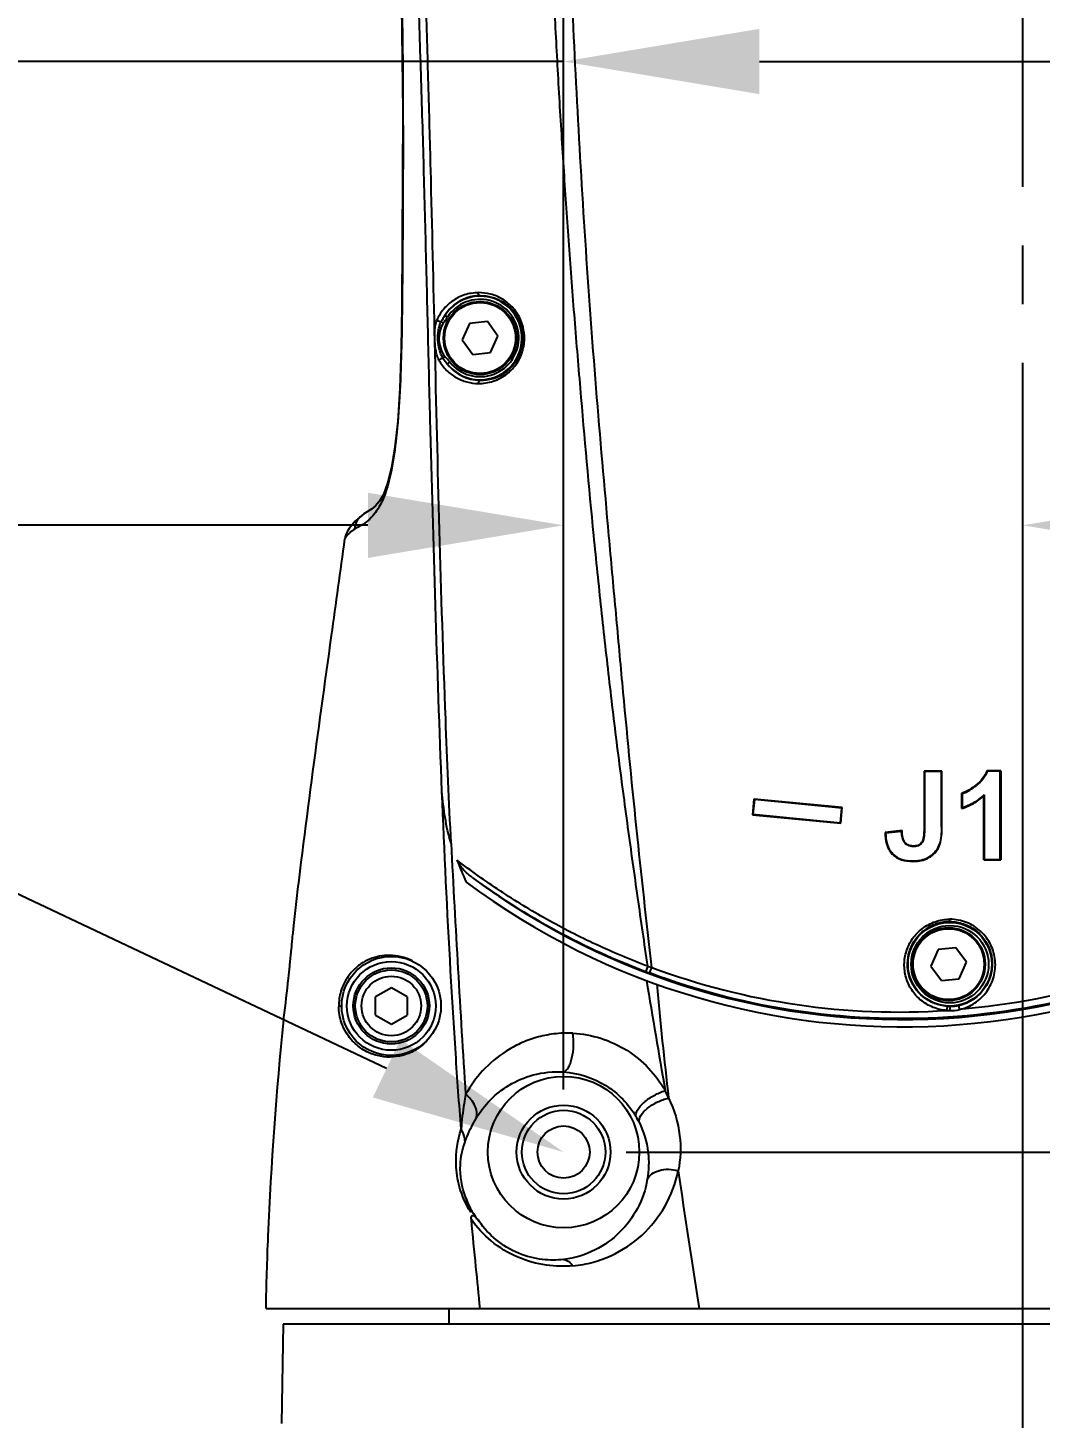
# Model space of a CAD drawing. Header units: millimetres. Extents: x 5828 to 6704, y 123 to 421.
# Drawn here: x 6422.23 to 6428.69, y 241.39 to 250.27 of the extents above; entities that cross this region are included whole.
import ezdxf
from ezdxf import colors
from ezdxf.entities.mleader import LeaderData, LeaderLine
from ezdxf.math import Vec2, Vec3

# ---------------------------------------------------------------- set-up
doc = ezdxf.new("R2010")
doc.units = ezdxf.units.MM
doc.linetypes.add('CENTER', pattern=[0.6, 0.375, -0.075, 0.075, -0.075])
for name, color, linetype in [('中心线', 7, 'Continuous'), ('外形图', 7, 'Continuous'), ('多重引线', 7, 'Continuous'), ('尺寸标注', 7, 'Continuous')]:
    doc.layers.add(name, color=color, linetype=linetype)
doc.styles.add('微软雅黑', font='msyh.ttc', dxfattribs={"height": 1.5})
doc.dimstyles.new('尺寸标注_1_15比例', dxfattribs={"dimtxt": 1.5, "dimasz": 1.25, "dimexe": 0.5, "dimexo": 0.4, "dimgap": 0.5, "dimtad": 1, "dimdec": 1, "dimlfac": 15, "dimdsep": 46, "dimtxsty": '微软雅黑', "dimcen": 0.09, "dimadec": 0, "dimazin": 0, "dimtp": 0.01, "dimtm": 0.01, "dimtfac": 1, "dimtdec": 1, "dimtofl": 0, "dimtmove": 0, "dimatfit": 3, "dimfxl": 1, "dimtolj": 1, "dimarcsym": 0})

# ---------------------------------------------------------------- blocks, each defined once
blk = doc.blocks.new('*D938')
at = {"layer": 'Defpoints', "color": 0}
for p in [(6417.9215, 275.264), (6453.2314, 275.264), (6436.9138, 230.424)]:
    blk.add_point(p, dxfattribs=at)
at = {"layer": '尺寸标注', "color": 0, "lineweight": -2}
for p, q in [((6418.3215, 275.264), (6453.7314, 275.264)), ((6453.2314, 231.674), (6453.2314, 274.014)), ((6437.3138, 230.424), (6453.7314, 230.424))]:
    blk.add_line(p, q, dxfattribs=at)
at = {"layer": '尺寸标注', "color": 0}
for points in [[(6453.4398, 274.014), (6453.0231, 274.014), (6453.2314, 275.264)], [(6453.0231, 231.674), (6453.4398, 231.674), (6453.2314, 230.424)]]:
    blk.add_solid(points, dxfattribs=at)
at = {"layer": '尺寸标注', "color": 0, "insert": (6451.9563, 252.844), "char_height": 1.5, "attachment_point": 5, "rotation": 90, "style": '微软雅黑'}
blk.add_mtext('\\A1;672.6', dxfattribs=at)
blk = doc.blocks.new('*D939')
at = {"layer": 'Defpoints', "color": 0}
for p in [(6430.8471, 250.0568), (6425.6471, 243.0906), (6430.8471, 243.0906)]:
    blk.add_point(p, dxfattribs=at)
at = {"layer": '尺寸标注', "color": 0, "lineweight": -2}
for p, q in [((6425.6471, 243.4906), (6425.6471, 250.5568)), ((6430.8471, 243.4906), (6430.8471, 250.5568)), ((6425.6471, 250.0568), (6419.4885, 250.0568)), ((6426.8971, 250.0568), (6429.5971, 250.0568))]:
    blk.add_line(p, q, dxfattribs=at)
at = {"layer": '尺寸标注', "color": 0}
for points in [[(6426.8971, 250.2651), (6426.8971, 249.8485), (6425.6471, 250.0568)], [(6429.5971, 249.8485), (6429.5971, 250.2651), (6430.8471, 250.0568)]]:
    blk.add_solid(points, dxfattribs=at)
at = {"layer": '尺寸标注', "color": 0, "insert": (6421.0503, 251.3315), "char_height": 1.5, "attachment_point": 5, "style": '微软雅黑'}
blk.add_mtext('\\A1;78', dxfattribs=at)
blk = doc.blocks.new('*D940')
at = {"layer": 'Defpoints', "color": 0}
for p in [(6425.6471, 243.0906), (6422.7414, 230.424), (6442.7839, 230.424)]:
    blk.add_point(p, dxfattribs=at)
at = {"layer": '尺寸标注', "color": 0, "lineweight": -2}
for p, q in [((6426.0471, 243.0906), (6443.2839, 243.0906)), ((6442.7839, 241.8406), (6442.7839, 231.674)), ((6423.1414, 230.424), (6443.2839, 230.424))]:
    blk.add_line(p, q, dxfattribs=at)
at = {"layer": '尺寸标注', "color": 0}
for points in [[(6442.9923, 241.8406), (6442.5756, 241.8406), (6442.7839, 243.0906)], [(6442.5756, 231.674), (6442.9923, 231.674), (6442.7839, 230.424)]]:
    blk.add_solid(points, dxfattribs=at)
at = {"layer": '尺寸标注', "color": 0, "insert": (6441.5049, 237.3021), "char_height": 1.5, "attachment_point": 5, "rotation": 90, "style": '微软雅黑'}
blk.add_mtext('\\A1;190', dxfattribs=at)
blk = doc.blocks.new('*D941')
at = {"layer": 'Defpoints', "color": 0}
for p in [(6428.5804, 247.0942), (6425.6471, 243.0906), (6428.5804, 228.2569)]:
    blk.add_point(p, dxfattribs=at)
at = {"layer": '尺寸标注', "color": 0, "lineweight": -2}
for p, q in [((6425.6471, 243.4906), (6425.6471, 247.5942)), ((6428.5804, 228.6569), (6428.5804, 247.5942)), ((6424.3971, 247.0942), (6419.3359, 247.0942)), ((6429.8304, 247.0942), (6431.0804, 247.0942))]:
    blk.add_line(p, q, dxfattribs=at)
at = {"layer": '尺寸标注', "color": 0}
for points in [[(6424.3971, 246.8858), (6424.3971, 247.3025), (6425.6471, 247.0942)], [(6429.8304, 247.3025), (6429.8304, 246.8858), (6428.5804, 247.0942)]]:
    blk.add_solid(points, dxfattribs=at)
at = {"layer": '尺寸标注', "color": 0, "insert": (6420.9718, 248.3442), "char_height": 1.5, "attachment_point": 5, "style": '微软雅黑'}
blk.add_mtext('\\A1;44', dxfattribs=at)
blk = doc.blocks.new('*D943')
at = {"layer": 'Defpoints', "color": 0}
for p in [(6404.1138, 269.6573), (6428.5804, 228.2569), (6404.1138, 225.7509)]:
    blk.add_point(p, dxfattribs=at)
at = {"layer": '尺寸标注', "color": 0, "lineweight": -2}
for p, q in [((6404.1138, 269.2573), (6404.1138, 225.2509)), ((6428.5804, 227.8569), (6428.5804, 225.2509)), ((6427.3304, 225.7509), (6405.3638, 225.7509))]:
    blk.add_line(p, q, dxfattribs=at)
at = {"layer": '尺寸标注', "color": 0}
for points in [[(6405.3638, 225.9592), (6405.3638, 225.5425), (6404.1138, 225.7509)], [(6427.3304, 225.5425), (6427.3304, 225.9592), (6428.5804, 225.7509)]]:
    blk.add_solid(points, dxfattribs=at)
at = {"layer": '尺寸标注', "color": 0, "insert": (6416.3471, 227.0261), "char_height": 1.5, "attachment_point": 5, "style": '微软雅黑'}
blk.add_mtext('\\A1;367', dxfattribs=at)

msp = doc.modelspace()

# ---------------------------------------------------------------- linework, layer by layer
at = {"layer": '中心线', "linetype": 'CENTER', "ltscale": 5}
msp.add_line((6428.5804, 228.2569), (6428.5804, 276.8996), dxfattribs=at)
at = {"layer": '外形图'}
for p, q in [((6424.6151, 248.4921), (6424.6159, 248.4921)), ((6424.9056, 248.4236), (6424.8887, 248.4344)), ((6424.879, 248.3855), (6424.8652, 248.3958)), ((6425.0464, 248.3834), (6424.9997, 248.2787)), ((6425.1604, 248.3954), (6425.0464, 248.3834)), ((6425.2278, 248.3026), (6425.1604, 248.3954)), ((6424.9997, 248.2787), (6425.0671, 248.1859)), ((6425.1812, 248.1979), (6425.2278, 248.3026)), ((6424.8896, 248.1728), (6424.8769, 248.1612)), ((6425.0671, 248.1859), (6425.1812, 248.1979)), ((6424.92, 248.1375), (6424.9043, 248.1251)), ((6424.3709, 247.1668), (6424.3154, 247.1212)), ((6424.3704, 247.1665), (6424.3709, 247.1668)), ((6424.2672, 247.0566), (6424.2668, 247.0559)), ((6427.9519, 245.521), (6427.949, 245.524)), ((6427.9519, 245.521), (6427.9519, 245.1579)), ((6428.0601, 245.521), (6427.9519, 245.521)), ((6428.0601, 245.521), (6428.063, 245.524)), ((6428.0601, 245.1652), (6428.0601, 245.521)), ((6428.063, 245.1653), (6428.063, 245.524)), ((6428.3527, 245.5233), (6428.3506, 245.5263)), ((6428.4358, 245.5233), (6428.3527, 245.5233)), ((6428.4358, 245.5233), (6428.4387, 245.5263)), ((6428.4358, 244.9602), (6428.4358, 245.5233)), ((6428.4358, 245.3294), (6428.4358, 245.5233)), ((6428.284, 245.4331), (6428.2822, 245.4355)), ((6426.8629, 245.345), (6426.8533, 245.2454)), ((6426.8655, 245.3417), (6426.8565, 245.248)), ((6426.8655, 245.3417), (6426.8629, 245.345)), ((6427.4269, 245.2906), (6426.8629, 245.3449)), ((6427.4237, 245.2879), (6426.8655, 245.3417)), ((6428.1898, 245.2843), (6428.1898, 245.3829)), ((6428.1927, 245.3807), (6428.1928, 245.2884)), ((6428.3301, 244.9573), (6428.3301, 245.3667)), ((6428.3331, 245.3735), (6428.3331, 244.9602)), ((6426.8565, 245.248), (6426.8533, 245.2454)), ((6426.8533, 245.2454), (6427.4173, 245.1911)), ((6426.8565, 245.248), (6427.4146, 245.1943)), ((6427.4146, 245.1943), (6427.4237, 245.2879)), ((6427.4173, 245.1911), (6427.4269, 245.2906)), ((6427.4237, 245.2879), (6427.4269, 245.2906)), ((6428.1928, 245.2884), (6428.1898, 245.2843)), ((6427.4146, 245.1943), (6427.4173, 245.1911)), ((6427.8083, 245.1448), (6427.7004, 245.1324)), ((6427.7034, 245.1297), (6427.8054, 245.1414)), ((6427.9519, 245.1579), (6427.949, 245.1579)), ((6428.4358, 244.9602), (6428.4358, 245.1419)), ((6427.8198, 245.0742), (6427.8223, 245.0758)), ((6427.879, 245.0424), (6427.879, 245.0454)), ((6427.9886, 244.9799), (6427.9903, 244.9775)), ((6428.3331, 244.9602), (6428.3301, 244.9573)), ((6428.3331, 244.9602), (6428.4358, 244.9602)), ((6428.4358, 244.9602), (6428.4387, 244.9573)), ((6427.8752, 244.9506), (6427.8752, 244.9476)), ((6423.9192, 244.4909), (6423.9235, 244.5373)), ((6423.9192, 244.4909), (6423.9235, 244.5373)), ((6423.9138, 244.4344), (6423.9141, 244.4376)), ((6423.9141, 244.4376), (6423.9143, 244.4396)), ((6423.9073, 244.3677), (6423.9077, 244.3715)), ((6428.0386, 244.3836), (6427.992, 244.2789)), ((6428.1526, 244.3956), (6428.0386, 244.3836)), ((6428.22, 244.3029), (6428.1526, 244.3956)), ((6423.8984, 244.2791), (6423.8991, 244.2861)), ((6427.992, 244.2789), (6428.0594, 244.1861)), ((6428.1734, 244.1981), (6428.22, 244.3029)), ((6428.0594, 244.1861), (6428.1734, 244.1981)), ((6424.5471, 244.1406), (6424.4461, 244.0823)), ((6424.4461, 243.9656), (6424.4461, 244.0823)), ((6424.6481, 244.0823), (6424.5471, 244.1406)), ((6424.6481, 244.0823), (6424.6481, 243.9656)), ((6423.8596, 243.9373), (6423.8612, 243.9497)), ((6423.8596, 243.9373), (6423.8612, 243.9497)), ((6424.4461, 243.9656), (6424.5471, 243.9073)), ((6424.5471, 243.9073), (6424.6481, 243.9656)), ((6425.0537, 242.706), (6425.0514, 242.7317)), ((6423.7472, 242.0906), (6433.412, 242.0906)), ((6424.9138, 242.0906), (6424.9138, 241.9906)), ((6423.8565, 241.9906), (6423.8454, 241.3573)), ((6433.3025, 241.9906), (6423.8565, 241.9906))]:
    msp.add_line(p, q, dxfattribs=at)
for points in [[(6424.567, 251.9374), (6424.6051, 250.9129), (6424.621, 249.7405), (6424.6151, 248.4921)], [(6424.6151, 248.4921), (6424.6105, 248.2263), (6424.6014, 247.9706), (6424.5876, 247.7592), (6424.5698, 247.5947), (6424.5483, 247.4638), (6424.5234, 247.3635), (6424.4962, 247.2918), (6424.4708, 247.2476), (6424.4467, 247.2189), (6424.4194, 247.1971), (6424.3705, 247.1666)], [(6424.3154, 247.1212), (6424.2773, 247.0729), (6424.2672, 247.0566)]]:
    msp.add_lwpolyline(points, dxfattribs=at)
for centre, radius in [((6425.1138, 248.2906), 0.2333), ((6425.1138, 248.2906), 0.2267), ((6428.1138, 244.2906), 0.267), ((6428.1138, 244.2906), 0.247), ((6428.106, 244.2909), 0.2333), ((6428.106, 244.2909), 0.2267), ((6424.5471, 244.024), 0.3167), ((6424.5471, 244.024), 0.2833), ((6424.5471, 244.024), 0.2433), ((6424.5471, 244.024), 0.23), ((6424.5471, 244.024), 0.19), ((6425.6471, 243.0906), 0.4836), ((6425.6471, 243.0906), 0.3), ((6425.6471, 243.0906), 0.2667), ((6425.6471, 243.0906), 0.1667)]:
    msp.add_circle(centre, radius, dxfattribs=at)
for centre, radius, start, end in [((6425.1138, 248.2906), 0.267, 218.31346, 147.43233), ((6425.1178, 248.2911), 0.2702, 126.76923, 147.96756), ((6425.1138, 248.2906), 0.247, 218.31328, 147.43184), ((6425.1174, 248.2915), 0.2696, 90.77512, 126.75913), ((6425.1174, 248.2901), 0.2696, 217.74816, 269.22337), ((6425.1174, 248.2902), 0.2696, 269.21949, 304.90412), ((6425.1174, 248.2904), 0.2698, 304.8983, 307.07395), ((6424.444, 247.0547), 0.1338, 123.36203, 173.80799), ((6424.219, 247.3348), 0.2763, 311.56811, 313.46533), ((6424.3824, 246.989), 0.1336, 147.25327, 149.61569), ((6424.3845, 246.9394), 0.1491, 129.75456, 135.54353), ((6428.6021, 245.9425), 0.6951, 233.61771, 233.91904), ((6427.5897, 245.6906), 0.8082, 336.36817, 336.89504), ((6427.8138, 248.5573), 4.6667, 233.29846, 313.11276), ((6427.8138, 248.5573), 4.62, 233.47312, 312.98669), ((6428.6587, 244.4226), 1.1157, 139.66147, 139.88756), ((6536.5797, 250.7129), 111.7939, 182.896909, 183.720695), ((6427.3083, 245.8433), 2.5041, 200.74963, 204.22724), ((6427.8415, 248.6444), 4.7066, 233.83261, 249.28032), ((6428.1132, 244.2931), 0.2693, 125.38687, 128.55777), ((6428.1139, 244.2921), 0.2705, 90.01809, 125.37526), ((6400.2999, 246.7007), 23.7224, 354.36538, 354.51793), ((6398.3891, 246.8845), 25.6421, 354.52854, 354.64382), ((6402.6992, 246.4629), 21.3114, 354.13751, 354.35811), ((6405.0691, 246.2189), 18.9289, 353.87692, 354.11805), ((6428.7098, 250.9475), 7.1679, 249.30179, 249.47731), ((6426.8933, 246.762), 2.5841, 254.07735, 254.69001), ((6427.7907, 248.5156), 4.5303, 249.59205, 273.84459), ((6410.0189, 245.6748), 13.9493, 352.89606, 353.93023), ((6485.1268, 253.8083), 59.73, 189.269371, 189.954391), ((6458.089, 247.1112), 31.9833, 185.28835, 186.5983), ((6428.1137, 244.2931), 0.2713, 282.18355, 304.67287), ((6424.5458, 244.0249), 0.3347, 180.30198, 180.60559), ((6428.1194, 244.2057), 0.2117, 263.22547, 268.29605), ((6428.1139, 244.2923), 0.2704, 266.29507, 269.9638), ((6428.1139, 244.2932), 0.2713, 269.97815, 282.13111), ((6425.5541, 243.1132), 0.8289, 22.91936, 26.50322), ((6425.6001, 243.0181), 0.5907, 26.45779, 30.47161), ((6508.8071, 255.1293), 83.3201, 188.391095, 189.003156), ((6425.6075, 243.0016), 0.6182, 199.17768, 205.89029), ((6425.5552, 243.0125), 0.5769, 209.13313, 219.33395)]:
    msp.add_arc(centre, radius, start, end, dxfattribs=at)
for points, knots in [([(6424.8705, 245.3943), (6424.8553, 245.7898), (6424.8273, 246.583), (6424.8001, 247.5753), (6424.7804, 248.3709), (6424.7657, 248.9679), (6424.7498, 249.5649), (6424.7312, 250.1619), (6424.7145, 250.6593), (6424.7009, 251.0572), (6424.6892, 251.3556), (6424.6745, 251.6539), (6424.6566, 251.952), (6424.6438, 252.2505), (6424.6438, 252.5494), (6424.662, 252.848), (6424.7169, 253.243), (6424.8485, 253.7254), (6425.0875, 254.2752), (6425.4084, 254.7818), (6425.8017, 255.2343), (6426.2591, 255.622), (6426.7698, 255.9362), (6427.3221, 256.1695), (6427.9035, 256.3163), (6428.5004, 256.3735), (6429.099, 256.3398), (6429.6858, 256.2162), (6430.2472, 256.0055), (6430.7703, 255.7125), (6431.2431, 255.3437), (6431.7909, 254.7635), (6432.3004, 253.8923), (6432.4801, 253.1043), (6432.5091, 252.7083)], [0, 0, 0, 0, 0.062176, 0.124663, 0.155927, 0.187195, 0.218465, 0.249735, 0.281007, 0.296643, 0.312279, 0.327914, 0.343549, 0.359185, 0.374837, 0.390489, 0.406129, 0.437414, 0.46869, 0.499963, 0.531236, 0.56251, 0.593786, 0.625061, 0.656336, 0.687611, 0.718886, 0.750161, 0.781436, 0.812711, 0.843986, 0.875261, 0.93763, 1, 1, 1, 1]), ([(6424.8253, 248.2687), (6424.8165, 248.6343), (6424.8041, 249.1827), (6424.7845, 249.9139), (6424.7677, 250.4623), (6424.75, 251.0106), (6424.7318, 251.4674), (6424.7155, 251.8329), (6424.6979, 252.198), (6424.6908, 252.4728), (6424.7003, 252.6554)], [0, 0, 0, 0, 0.249979, 0.374982, 0.499988, 0.624996, 0.750006, 0.812511, 0.875013, 1, 1, 1, 1]), ([(6426.1844, 244.2771), (6426.1631, 244.4232), (6426.1207, 244.7194), (6426.0574, 245.1686), (6425.9964, 245.6266), (6425.9402, 246.0907), (6425.8885, 246.5585), (6425.8228, 247.185), (6425.7678, 247.8131), (6425.715, 248.4415), (6425.6796, 248.9131), (6425.6477, 249.385), (6425.6183, 249.8571), (6425.5925, 250.3293), (6425.5715, 250.8018), (6425.5529, 251.2744), (6425.5426, 251.5896), (6425.5387, 251.7472)], [0, 0, 0, 0, 0.059026, 0.119661, 0.18139, 0.243797, 0.306595, 0.369584, 0.495666, 0.558707, 0.621748, 0.68479, 0.747833, 0.810874, 0.873915, 0.936958, 1, 1, 1, 1]), ([(6426.211, 244.2696), (6426.1766, 244.5665), (6426.11, 245.1719), (6426.0362, 245.9346), (6425.9797, 246.5569), (6425.9224, 247.1844), (6425.8532, 247.9699), (6425.784, 248.9138), (6425.7108, 250.1735), (6425.6724, 251.1192), (6425.6564, 251.7499)], [0, 0, 0, 0, 0.119478, 0.24354, 0.306345, 0.369346, 0.495492, 0.621615, 0.747747, 1, 1, 1, 1]), ([(6424.6055, 250.9035), (6424.6105, 250.7026), (6424.6203, 250.2003), (6424.6232, 249.3964), (6424.619, 248.7935), (6424.6159, 248.4921)], [0, 0, 0, 0, 0.250002, 0.625001, 1, 1, 1, 1]), ([(6424.9341, 248.5247), (6424.9139, 248.5101), (6424.8756, 248.4747), (6424.8489, 248.4297), (6424.8381, 248.4054)], [0, 0, 0, 0, 0.484121, 1, 1, 1, 1]), ([(6425.1021, 248.5805), (6425.0724, 248.5789), (6425.0123, 248.571), (6424.9584, 248.5423), (6424.9341, 248.5247)], [0, 0, 0, 0, 0.4982, 1, 1, 1, 1]), ([(6425.1138, 248.5611), (6425.1122, 248.5611), (6425.1044, 248.5644), (6425.1023, 248.5741), (6425.1021, 248.5805)], [0, 0, 0, 0, 0.192914, 1, 1, 1, 1]), ([(6425.2879, 248.0639), (6425.3109, 248.0823), (6425.353, 248.1273), (6425.3922, 248.213), (6425.4021, 248.3094), (6425.38, 248.4037), (6425.3298, 248.4832), (6425.2613, 248.5404), (6425.1835, 248.5748), (6425.1287, 248.5797), (6425.1021, 248.5805)], [0, 0, 0, 0, 0.123149, 0.252959, 0.386969, 0.520913, 0.650232, 0.772852, 0.888802, 1, 1, 1, 1]), ([(6425.1138, 248.5611), (6425.1385, 248.5614), (6425.1894, 248.5551), (6425.2621, 248.5238), (6425.3262, 248.4693), (6425.3725, 248.3935), (6425.3923, 248.3038), (6425.3811, 248.2128), (6425.3422, 248.1331), (6425.302, 248.0917), (6425.28, 248.0751)], [0, 0, 0, 0, 0.109707, 0.224817, 0.347309, 0.477502, 0.612769, 0.747839, 0.877682, 1, 1, 1, 1]), ([(6424.6159, 248.4921), (6424.6149, 248.395), (6424.6118, 248.2028), (6424.6018, 247.9231), (6424.5831, 247.6708), (6424.5549, 247.4668), (6424.5195, 247.3215), (6424.4754, 247.2148), (6424.4354, 247.1592), (6424.4091, 247.1343)], [0, 0, 0, 0, 0.208688, 0.413406, 0.601578, 0.752458, 0.855767, 0.922012, 1, 1, 1, 1]), ([(6424.8253, 248.2687), (6424.8236, 248.2919), (6424.8231, 248.327), (6424.8281, 248.3728), (6424.8334, 248.3952), (6424.8381, 248.4054)], [0, 0, 0, 0, 0.506023, 0.756597, 1, 1, 1, 1]), ([(6424.8381, 248.4054), (6424.8422, 248.4022), (6424.8509, 248.3979), (6424.8607, 248.3953), (6424.8652, 248.3958)], [0, 0, 0, 0, 0.532733, 1, 1, 1, 1]), ([(6424.8769, 248.1612), (6424.8712, 248.1694), (6424.8624, 248.1879), (6424.8501, 248.2265), (6424.8431, 248.2771), (6424.845, 248.3282), (6424.8534, 248.3678), (6424.8603, 248.387), (6424.8652, 248.3958)], [0, 0, 0, 0, 0.123945, 0.24934, 0.500011, 0.750688, 0.876061, 1, 1, 1, 1]), ([(6424.879, 248.3855), (6424.8676, 248.3706), (6424.8543, 248.334), (6424.8486, 248.2774), (6424.86, 248.2216), (6424.8767, 248.1864), (6424.8896, 248.1728)], [0, 0, 0, 0, 0.249659, 0.499975, 0.750365, 1, 1, 1, 1]), ([(6424.851, 248.1489), (6424.8459, 248.1575), (6424.8389, 248.1768), (6424.8295, 248.2168), (6424.8263, 248.2479), (6424.8253, 248.2687)], [0, 0, 0, 0, 0.243265, 0.493607, 1, 1, 1, 1]), ([(6424.9287, 245.063), (6424.9158, 245.3276), (6424.8698, 246.3958), (6424.8433, 247.4647), (6424.8253, 248.2687)], [0, 0, 0, 0, 0.247838, 1, 1, 1, 1]), ([(6424.8769, 248.1612), (6424.8724, 248.1612), (6424.863, 248.1577), (6424.8547, 248.1525), (6424.851, 248.1489)], [0, 0, 0, 0, 0.467207, 1, 1, 1, 1]), ([(6424.851, 248.1489), (6424.8638, 248.125), (6424.8967, 248.0827), (6424.959, 248.0357), (6425.0285, 248.0067), (6425.0777, 248.001), (6425.102, 247.9999)], [0, 0, 0, 0, 0.267249, 0.51832, 0.760296, 1, 1, 1, 1]), ([(6425.102, 247.9999), (6425.1344, 248.0006), (6425.2017, 248.0088), (6425.2613, 248.0426), (6425.2879, 248.0639)], [0, 0, 0, 0, 0.487789, 1, 1, 1, 1]), ([(6425.1138, 248.0206), (6425.1122, 248.0205), (6425.1039, 248.017), (6425.1019, 248.0067), (6425.102, 247.9999)], [0, 0, 0, 0, 0.192712, 1, 1, 1, 1]), ([(6424.4024, 247.1281), (6424.3866, 247.1141), (6424.3562, 247.0936), (6424.3239, 247.077), (6424.3109, 247.0692)], [0, 0, 0, 0, 0.581999, 1, 1, 1, 1]), ([(6423.9235, 244.5373), (6423.9945, 245.1559), (6424.1081, 245.9787), (6424.2221, 246.8012), (6424.2501, 247.0071)], [0, 0, 0, 0, 0.749761, 1, 1, 1, 1]), ([(6424.2501, 247.0071), (6424.2501, 247.0069), (6424.2512, 247.0092), (6424.2521, 247.0101), (6424.2546, 247.0144), (6424.259, 247.0209), (6424.2667, 247.0314), (6424.2739, 247.0396), (6424.2781, 247.0438)], [0, 0, 0, 0, 0.018688, 0.07637, 0.169042, 0.292336, 0.612694, 1, 1, 1, 1]), ([(6424.2892, 247.054), (6424.2908, 247.0554), (6424.2977, 247.0609), (6424.3052, 247.0658), (6424.3109, 247.0692)], [0, 0, 0, 0, 0.240952, 1, 1, 1, 1]), ([(6427.949, 245.524), (6427.949, 245.4934), (6427.949, 245.3714), (6427.949, 245.2494), (6427.949, 245.1579)], [0, 0, 0, 0, 0.25061, 1, 1, 1, 1]), ([(6428.3505, 245.526), (6428.3441, 245.5081), (6428.3251, 245.474), (6428.2973, 245.4472), (6428.2822, 245.4354)], [0, 0, 0, 0, 0.499196, 1, 1, 1, 1]), ([(6428.3527, 245.5233), (6428.3461, 245.5054), (6428.3269, 245.4716), (6428.2991, 245.4448), (6428.284, 245.4331)], [0, 0, 0, 0, 0.499231, 1, 1, 1, 1]), ([(6428.4387, 245.5263), (6428.4387, 245.4787), (6428.4387, 245.289), (6428.4388, 245.0994), (6428.4387, 244.9573)], [0, 0, 0, 0, 0.250931, 1, 1, 1, 1]), ([(6424.9927, 243.2366), (6424.9804, 243.3977), (6424.9561, 243.7338), (6424.9128, 244.4529), (6424.8857, 245.0111), (6424.8705, 245.3943)], [0, 0, 0, 0, 0.224254, 0.467708, 1, 1, 1, 1]), ([(6424.9287, 245.0629), (6424.9116, 245.1164), (6424.888, 245.2267), (6424.8754, 245.3383), (6424.8705, 245.3943)], [0, 0, 0, 0, 0.499861, 1, 1, 1, 1]), ([(6428.1898, 245.2843), (6428.2157, 245.2929), (6428.266, 245.3152), (6428.3102, 245.3481), (6428.3301, 245.3666)], [0, 0, 0, 0, 0.50049, 1, 1, 1, 1]), ([(6428.3331, 245.3735), (6428.3133, 245.3544), (6428.2693, 245.3204), (6428.2188, 245.2973), (6428.1928, 245.2884)], [0, 0, 0, 0, 0.499502, 1, 1, 1, 1]), ([(6427.7004, 245.1324), (6427.7004, 245.1077), (6427.7051, 245.058), (6427.7289, 245.0122), (6427.7461, 244.9944)], [0, 0, 0, 0, 0.500159, 1, 1, 1, 1]), ([(6427.7034, 245.1297), (6427.7036, 245.1059), (6427.7084, 245.0578), (6427.7316, 245.0136), (6427.7482, 244.9965)], [0, 0, 0, 0, 0.500147, 1, 1, 1, 1]), ([(6427.8198, 245.0742), (6427.8137, 245.084), (6427.8079, 245.1071), (6427.8059, 245.1299), (6427.8054, 245.1414)], [0, 0, 0, 0, 0.499757, 1, 1, 1, 1]), ([(6427.8223, 245.0758), (6427.8161, 245.0858), (6427.8105, 245.1096), (6427.8087, 245.133), (6427.8083, 245.1448)], [0, 0, 0, 0, 0.499714, 1, 1, 1, 1]), ([(6427.949, 245.1579), (6427.949, 245.1424), (6427.9482, 245.119), (6427.943, 245.0884), (6427.9376, 245.0735), (6427.933, 245.0672)], [0, 0, 0, 0, 0.500454, 0.750532, 1, 1, 1, 1]), ([(6427.9519, 245.1579), (6427.9519, 245.142), (6427.9511, 245.1182), (6427.9457, 245.087), (6427.9401, 245.0718), (6427.9354, 245.0654)], [0, 0, 0, 0, 0.500438, 0.750504, 1, 1, 1, 1]), ([(6428.0601, 245.1652), (6428.06, 245.1472), (6428.0588, 245.1112), (6428.0533, 245.0751), (6428.0477, 245.058)], [0, 0, 0, 0, 0.500443, 1, 1, 1, 1]), ([(6428.0505, 245.0571), (6428.0562, 245.0744), (6428.0618, 245.1107), (6428.063, 245.1471), (6428.063, 245.1653)], [0, 0, 0, 0, 0.499567, 1, 1, 1, 1]), ([(6427.879, 245.0424), (6427.8673, 245.0424), (6427.8432, 245.0468), (6427.8259, 245.0644), (6427.8198, 245.0742)], [0, 0, 0, 0, 0.502211, 1, 1, 1, 1]), ([(6427.879, 245.0454), (6427.8678, 245.0454), (6427.8448, 245.0496), (6427.8282, 245.0664), (6427.8223, 245.0758)], [0, 0, 0, 0, 0.502226, 1, 1, 1, 1]), ([(6427.933, 245.0672), (6427.9272, 245.0592), (6427.9094, 245.0471), (6427.8891, 245.0454), (6427.879, 245.0454)], [0, 0, 0, 0, 0.495695, 1, 1, 1, 1]), ([(6427.9354, 245.0654), (6427.9294, 245.057), (6427.9108, 245.0443), (6427.8896, 245.0424), (6427.879, 245.0424)], [0, 0, 0, 0, 0.496225, 1, 1, 1, 1]), ([(6427.9886, 244.9799), (6428.0023, 244.9893), (6428.0271, 245.0122), (6428.0425, 245.0424), (6428.0477, 245.058)], [0, 0, 0, 0, 0.501218, 1, 1, 1, 1]), ([(6427.9903, 244.9775), (6428.0042, 244.9871), (6428.0295, 245.0104), (6428.0452, 245.0411), (6428.0505, 245.0571)], [0, 0, 0, 0, 0.501207, 1, 1, 1, 1]), ([(6425.064, 244.8448), (6425.044, 244.8596), (6425.0155, 244.8843), (6424.9837, 244.9227), (6424.971, 244.9445), (6424.9666, 244.9562)], [0, 0, 0, 0, 0.49958, 0.749949, 1, 1, 1, 1]), ([(6426.1844, 244.2771), (6426.073, 244.3203), (6425.8534, 244.4117), (6425.5381, 244.5731), (6425.2422, 244.7547), (6425.0554, 244.8869), (6424.9667, 244.9562)], [0, 0, 0, 0, 0.256151, 0.509729, 0.758684, 1, 1, 1, 1]), ([(6427.7461, 244.9944), (6427.7622, 244.9777), (6427.8044, 244.9527), (6427.8517, 244.9477), (6427.8752, 244.9477)], [0, 0, 0, 0, 0.497844, 1, 1, 1, 1]), ([(6427.7482, 244.9965), (6427.764, 244.98), (6427.8055, 244.9555), (6427.8521, 244.9506), (6427.8752, 244.9506)], [0, 0, 0, 0, 0.497851, 1, 1, 1, 1]), ([(6427.8752, 244.9506), (6427.9047, 244.9506), (6427.9454, 244.9555), (6427.9805, 244.9743), (6427.9886, 244.9799)], [0, 0, 0, 0, 0.749777, 1, 1, 1, 1]), ([(6427.8752, 244.9477), (6427.9052, 244.9477), (6427.9465, 244.9527), (6427.982, 244.9718), (6427.9903, 244.9775)], [0, 0, 0, 0, 0.749752, 1, 1, 1, 1]), ([(6430.0628, 244.5304), (6429.7723, 244.3678), (6429.154, 244.1052), (6428.1653, 243.9206), (6427.1599, 243.952), (6426.5088, 244.1177), (6426.1969, 244.2345)], [0, 0, 0, 0, 0.250035, 0.500011, 0.749826, 1, 1, 1, 1]), ([(6428.0945, 243.9955), (6428.0644, 243.9972), (6428.0046, 244.0105), (6427.9267, 244.0571), (6427.8665, 244.1234), (6427.8298, 244.2039), (6427.8185, 244.2909), (6427.8328, 244.3776), (6427.8723, 244.4569), (6427.9137, 244.4997), (6427.9371, 244.5175)], [0, 0, 0, 0, 0.128596, 0.25598, 0.381396, 0.50498, 0.627625, 0.750441, 0.874388, 1, 1, 1, 1]), ([(6427.9371, 244.5175), (6427.962, 244.5366), (6428.0183, 244.5674), (6428.0818, 244.5777), (6428.1134, 244.5776)], [0, 0, 0, 0, 0.497774, 1, 1, 1, 1]), ([(6428.1138, 244.5626), (6428.1135, 244.5629), (6428.1139, 244.5646), (6428.1134, 244.5673), (6428.1135, 244.5721), (6428.1134, 244.5756), (6428.1134, 244.5776)], [0, 0, 0, 0, 0.077709, 0.28635, 0.605411, 1, 1, 1, 1]), ([(6428.1746, 244.0015), (6428.2095, 244.0091), (6428.2605, 244.03), (6428.3156, 244.0753), (6428.3618, 244.1282), (6428.4004, 244.2085), (6428.409, 244.3145), (6428.3805, 244.4179), (6428.3152, 244.5049), (6428.2226, 244.564), (6428.1496, 244.5776), (6428.1134, 244.5776)], [0, 0, 0, 0, 0.126362, 0.188976, 0.251133, 0.373809, 0.496278, 0.619733, 0.744913, 0.872015, 1, 1, 1, 1]), ([(6428.1138, 244.5626), (6428.1431, 244.5626), (6428.202, 244.553), (6428.2803, 244.5113), (6428.3407, 244.4478), (6428.3777, 244.3696), (6428.3886, 244.2848), (6428.3732, 244.2011), (6428.3327, 244.1258), (6428.2912, 244.0861), (6428.268, 244.07)], [0, 0, 0, 0, 0.128819, 0.256758, 0.383058, 0.507454, 0.630376, 0.752699, 0.875569, 1, 1, 1, 1]), ([(6430.0371, 244.5683), (6429.7528, 244.4088), (6429.1467, 244.1517), (6428.5001, 244.0286), (6428.1746, 244.0015)], [0, 0, 0, 0, 0.499432, 1, 1, 1, 1]), ([(6428.0965, 244.0224), (6428.0686, 244.0242), (6428.0135, 244.0366), (6427.9184, 244.0919), (6427.839, 244.2094), (6427.8403, 244.3498), (6427.8869, 244.4466), (6427.9242, 244.4868), (6427.9454, 244.5037)], [0, 0, 0, 0, 0.129891, 0.258349, 0.505855, 0.749336, 0.873712, 1, 1, 1, 1]), ([(6424.6791, 244.3118), (6424.6355, 244.3342), (6424.5426, 244.3571), (6424.4281, 244.335), (6424.3497, 244.2929), (6424.2921, 244.2438), (6424.2493, 244.183), (6424.2185, 244.1074), (6424.2114, 244.055), (6424.2111, 244.0231)], [0, 0, 0, 0, 0.224175, 0.419292, 0.519162, 0.628433, 0.762411, 0.854473, 1, 1, 1, 1]), ([(6426.1764, 244.2422), (6426.1755, 244.2428), (6426.1763, 244.2472), (6426.1772, 244.2534), (6426.1804, 244.2645), (6426.1829, 244.2725), (6426.1844, 244.2771)], [0, 0, 0, 0, 0.084224, 0.286846, 0.599471, 1, 1, 1, 1]), ([(6426.1969, 244.2345), (6426.1972, 244.2346), (6426.1974, 244.2357), (6426.1984, 244.2374), (6426.1995, 244.2404), (6426.2019, 244.2462), (6426.2058, 244.2561), (6426.2091, 244.2647), (6426.211, 244.2696)], [0, 0, 0, 0, 0.021478, 0.07602, 0.160767, 0.272714, 0.578162, 1, 1, 1, 1]), ([(6424.2304, 244.0208), (6424.2265, 244.0209), (6424.2201, 244.0215), (6424.2134, 244.0221), (6424.2111, 244.0231)], [0, 0, 0, 0, 0.600275, 1, 1, 1, 1]), ([(6424.7844, 243.8143), (6424.7644, 243.79), (6424.7192, 243.7491), (6424.6167, 243.6989), (6424.5026, 243.6909), (6424.397, 243.7246), (6424.3189, 243.7745), (6424.2613, 243.8423), (6424.2215, 243.9272), (6424.2114, 243.9861), (6424.2111, 244.0214)], [0, 0, 0, 0, 0.119742, 0.227584, 0.430038, 0.533922, 0.645597, 0.777914, 0.86583, 1, 1, 1, 1]), ([(6428.0965, 244.0224), (6428.0963, 244.0223), (6428.0964, 244.0214), (6428.0961, 244.0198), (6428.096, 244.017), (6428.0955, 244.012), (6428.095, 244.0047), (6428.0947, 243.9986), (6428.0945, 243.9955)], [0, 0, 0, 0, 0.024269, 0.088941, 0.19073, 0.323533, 0.651804, 1, 1, 1, 1]), ([(6428.1138, 244.0219), (6428.1136, 244.0218), (6428.1137, 244.0207), (6428.1134, 244.0191), (6428.1133, 244.0162), (6428.1131, 244.011), (6428.1131, 244.0035), (6428.1131, 243.9973), (6428.1132, 243.9941)], [0, 0, 0, 0, 0.02507, 0.090652, 0.193546, 0.327387, 0.656111, 1, 1, 1, 1]), ([(6428.1709, 244.0279), (6428.1701, 244.0276), (6428.1708, 244.0236), (6428.1709, 244.0187), (6428.1725, 244.0103), (6428.1738, 244.0045), (6428.1746, 244.0015)], [0, 0, 0, 0, 0.094712, 0.327771, 0.65299, 1, 1, 1, 1]), ([(6423.7471, 242.0907), (6423.7498, 242.2449), (6423.7681, 242.8615), (6423.8147, 243.477), (6423.8596, 243.9373)], [0, 0, 0, 0, 0.250085, 1, 1, 1, 1]), ([(6425.706, 243.8494), (6425.6656, 243.8519), (6425.5863, 243.8483), (6425.4733, 243.8252), (6425.3708, 243.7873), (6425.2515, 243.722), (6425.1261, 243.6171), (6425.0519, 243.5124), (6425.0215, 243.4583)], [0, 0, 0, 0, 0.146635, 0.284979, 0.41578, 0.540395, 0.77559, 1, 1, 1, 1]), ([(6425.6471, 243.6022), (6425.6604, 243.6061), (6425.6771, 243.6273), (6425.6914, 243.6592), (6425.7052, 243.7061), (6425.713, 243.7704), (6425.7105, 243.8236), (6425.706, 243.8494)], [0, 0, 0, 0, 0.156738, 0.270132, 0.403392, 0.704108, 1, 1, 1, 1]), ([(6425.706, 243.8494), (6425.8263, 243.8438), (6426.0658, 243.7682), (6426.2378, 243.5865), (6426.296, 243.4831)], [0, 0, 0, 0, 0.503563, 1, 1, 1, 1]), ([(6425.09, 243.3083), (6425.115, 243.3498), (6425.1764, 243.429), (6425.2995, 243.526), (6425.4593, 243.5944), (6425.5823, 243.6066), (6425.6471, 243.6022)], [0, 0, 0, 0, 0.219658, 0.450647, 0.704874, 1, 1, 1, 1]), ([(6425.6471, 243.6022), (6425.7412, 243.5959), (6425.9272, 243.537), (6426.0626, 243.397), (6426.1093, 243.3176)], [0, 0, 0, 0, 0.505965, 1, 1, 1, 1]), ([(6425.0216, 243.4584), (6425.0179, 243.4393), (6425.0051, 243.3658), (6424.9968, 243.2915), (6424.9927, 243.2366)], [0, 0, 0, 0, 0.26122, 1, 1, 1, 1]), ([(6425.09, 243.3083), (6425.0933, 243.3206), (6425.0948, 243.348), (6425.0779, 243.404), (6425.0464, 243.4396), (6425.0215, 243.4584)], [0, 0, 0, 0, 0.220333, 0.460815, 1, 1, 1, 1]), ([(6426.1093, 243.3176), (6426.1064, 243.3316), (6426.1161, 243.3567), (6426.1371, 243.3849), (6426.1709, 243.4185), (6426.2234, 243.4545), (6426.2712, 243.4757), (6426.296, 243.4831)], [0, 0, 0, 0, 0.162836, 0.276024, 0.40775, 0.704437, 1, 1, 1, 1]), ([(6426.129, 243.2813), (6426.1268, 243.2957), (6426.1363, 243.3209), (6426.1581, 243.3486), (6426.192, 243.3802), (6426.245, 243.4128), (6426.2929, 243.4304), (6426.3176, 243.436)], [0, 0, 0, 0, 0.169841, 0.282917, 0.412989, 0.705094, 1, 1, 1, 1]), ([(6426.3176, 243.436), (6426.3543, 243.3613), (6426.4002, 243.2059), (6426.3946, 243.0442), (6426.3789, 242.9704)], [0, 0, 0, 0, 0.524735, 1, 1, 1, 1]), ([(6425.0175, 243.1552), (6425.0219, 243.1671), (6425.0422, 243.2198), (6425.0674, 243.2708), (6425.09, 243.3083)], [0, 0, 0, 0, 0.224769, 1, 1, 1, 1]), ([(6426.129, 243.2812), (6426.1585, 243.222), (6426.1949, 243.0999), (6426.1916, 242.9735), (6426.1818, 242.9159)], [0, 0, 0, 0, 0.531307, 1, 1, 1, 1]), ([(6425.0537, 242.706), (6425.0228, 242.7558), (6424.9788, 242.856), (6424.9505, 243.0383), (6424.969, 243.1649), (6424.9927, 243.2366)], [0, 0, 0, 0, 0.319804, 0.587739, 1, 1, 1, 1]), ([(6425.0175, 243.1552), (6425.0177, 243.1621), (6425.0161, 243.1908), (6425.0048, 243.2186), (6424.9927, 243.2366)], [0, 0, 0, 0, 0.243885, 1, 1, 1, 1]), ([(6425.0236, 242.7986), (6424.9977, 242.8647), (6424.976, 242.988), (6425.0003, 243.1084), (6425.0175, 243.1552)], [0, 0, 0, 0, 0.588067, 1, 1, 1, 1]), ([(6426.1818, 242.9159), (6426.1708, 242.8512), (6426.1282, 242.7271), (6426.0113, 242.5706), (6425.8489, 242.4532), (6425.7171, 242.413), (6425.6471, 242.4048)], [0, 0, 0, 0, 0.249563, 0.488888, 0.732024, 1, 1, 1, 1]), ([(6425.7071, 242.3639), (6425.7508, 242.3676), (6425.8349, 242.3835), (6425.9889, 242.4396), (6426.1559, 242.5513), (6426.3058, 242.7395), (6426.3624, 242.8912), (6426.3789, 242.9705)], [0, 0, 0, 0, 0.135933, 0.2639, 0.507298, 0.748564, 1, 1, 1, 1]), ([(6426.1818, 242.9159), (6426.1883, 242.9296), (6426.2112, 242.9551), (6426.2601, 242.9767), (6426.3184, 242.9833), (6426.3592, 242.9772), (6426.3789, 242.9705)], [0, 0, 0, 0, 0.207387, 0.446683, 0.716205, 1, 1, 1, 1]), ([(6425.0537, 242.706), (6425.053, 242.7136), (6425.0489, 242.7289), (6425.038, 242.7595), (6425.0291, 242.7828), (6425.0236, 242.7986)], [0, 0, 0, 0, 0.233995, 0.485488, 1, 1, 1, 1]), ([(6425.058, 242.6592), (6425.0577, 242.6625), (6425.0572, 242.6686), (6425.0579, 242.677), (6425.0599, 242.6834), (6425.0638, 242.6865), (6425.0681, 242.6865), (6425.0729, 242.6844), (6425.0801, 242.6793), (6425.0889, 242.6705), (6425.0991, 242.659), (6425.1057, 242.6509), (6425.109, 242.6469)], [0, 0, 0, 0, 0.10755, 0.202987, 0.282706, 0.318587, 0.360135, 0.417107, 0.489262, 0.654293, 0.826685, 1, 1, 1, 1]), ([(6425.1138, 242.0906), (6425.106, 242.1795), (6425.0862, 242.3689), (6425.0673, 242.5584), (6425.058, 242.6592)], [0, 0, 0, 0, 0.468597, 1, 1, 1, 1]), ([(6425.7071, 242.3639), (6425.651, 242.3588), (6425.5302, 242.3614), (6425.3488, 242.4119), (6425.1827, 242.513), (6425.094, 242.6086), (6425.058, 242.6592)], [0, 0, 0, 0, 0.226895, 0.481811, 0.749813, 1, 1, 1, 1]), ([(6425.6471, 242.4048), (6425.6026, 242.3995), (6425.5041, 242.3992), (6425.3527, 242.4383), (6425.2127, 242.5231), (6425.1385, 242.6045), (6425.109, 242.6469)], [0, 0, 0, 0, 0.21765, 0.472972, 0.74929, 1, 1, 1, 1]), ([(6425.6471, 242.4048), (6425.6526, 242.4039), (6425.6764, 242.397), (6425.6957, 242.3791), (6425.7071, 242.3639)], [0, 0, 0, 0, 0.225155, 1, 1, 1, 1])]:
    msp.add_open_spline(points, degree=3, knots=knots, dxfattribs=at)
for points in [[(6424.8887, 248.4344), (6424.8807, 248.4216), (6424.8727, 248.4088), (6424.8652, 248.3958)], [(6424.879, 248.3855), (6424.8883, 248.3979), (6424.8973, 248.4106), (6424.9056, 248.4236)], [(6424.8769, 248.1612), (6424.8857, 248.1489), (6424.895, 248.137), (6424.9043, 248.1251)], [(6424.92, 248.1375), (6424.9103, 248.1497), (6424.9001, 248.1614), (6424.8896, 248.1728)], [(6424.2668, 247.0559), (6424.2582, 247.041), (6424.2524, 247.0242), (6424.2501, 247.0071)], [(6428.063, 245.5242), (6428.025, 245.5242), (6427.987, 245.5238), (6427.949, 245.5238)], [(6428.4387, 245.5266), (6428.4093, 245.5266), (6428.3799, 245.526), (6428.3505, 245.526)], [(6428.2822, 245.4354), (6428.2542, 245.4137), (6428.2235, 245.3939), (6428.1898, 245.3829)], [(6428.1927, 245.3807), (6428.2259, 245.392), (6428.2563, 245.4115), (6428.284, 245.4331)], [(6428.3301, 244.9574), (6428.3663, 244.9574), (6428.4025, 244.9572), (6428.4387, 244.9572)], [(6428.1131, 243.9941), (6428.1338, 243.9934), (6428.1547, 243.996), (6428.1746, 244.0015)]]:
    msp.add_open_spline(points, degree=3, dxfattribs=at)

# ---------------------------------------------------------------- dimensions: what is measured, and where the dimension line sits
at = {"layer": '尺寸标注'}
dim = msp.add_linear_dim(base=(6453.2314, 275.264), p1=(6436.9138, 230.424), p2=(6417.9215, 275.264), angle=90, dimstyle='尺寸标注_1_15比例', dxfattribs=at)
dim.commit()
dim.dimension.update_dxf_attribs({"geometry": '*D938', "text_midpoint": (6451.9563, 252.844)})
dim = msp.add_linear_dim(base=(6404.1138, 225.7509), p1=(6428.5804, 228.2569), p2=(6404.1138, 269.6573), dimstyle='尺寸标注_1_15比例', dxfattribs=at)
dim.commit()
dim.dimension.update_dxf_attribs({"geometry": '*D943', "text_midpoint": (6416.3471, 227.0261)})
for base, p2, picture, middle in [((6430.8471, 250.0568), (6430.8471, 243.0906), '*D939', (6421.0503, 250.0568)), ((6428.5804, 247.0942), (6428.5804, 228.2569), '*D941', (6420.9718, 247.0942))]:
    dim = msp.add_linear_dim(base=base, p1=(6425.6471, 243.0906), p2=p2, dimstyle='尺寸标注_1_15比例', dxfattribs=at)
    dim.commit()
    dim.dimension.update_dxf_attribs({"geometry": picture, "text_midpoint": middle, "dimtype": 160})
dim = msp.add_linear_dim(base=(6442.7839, 230.424), p1=(6425.6471, 243.0906), p2=(6422.7414, 230.424), angle=90, dimstyle='尺寸标注_1_15比例', dxfattribs=at)
dim.commit()
dim.dimension.update_dxf_attribs({"geometry": '*D940', "text_midpoint": (6442.7839, 237.3021), "dimtype": 160})

# ---------------------------------------------------------------- leaders
at = {"layer": '多重引线'}
ml = msp.add_multileader_mtext('Standard', dxfattribs=at)
ml.set_content('\\A1;\\pxqc;4×{\\C256;Φ8H7({\\H0.7x;\\S+0.015^   0;}) depth6\\P4×M6 depth9}', style='微软雅黑')
ml.set_leader_properties()
ml.build(insert=Vec2(0, 0))
ml.multileader.update_dxf_attribs({"text_left_attachment_type": 5, "text_right_attachment_type": 5, "dogleg_length": 1, "arrow_head_size": 1.25})
ctx = ml.context
ctx.base_point, ctx.char_height, ctx.arrow_head_size, ctx.landing_gap_size, ctx.plane_origin = Vec3(6380.1635, 253.641), 1.5, 1.25, 0.5, Vec3(6425.6471, 243.0906)
ctx.left_attachment, ctx.right_attachment, ctx.text_align_type = 5, 5, 2
notes = []
notes.append((ctx, [(0, (1, 1, 0), (6403.3318, 253.641), (-1, 0), 1, [(0, [(6425.6471, 243.0906)], 0, [])])]))
ctx.mtext.insert, ctx.mtext.width, ctx.mtext.alignment, ctx.mtext.flow_direction = Vec3(6401.8318, 258.7457), 24.369239, 3, 5
for ctx, leaders in notes:
    for number, flags, end, landing, length, lines in leaders:
        leader = LeaderData()
        leader.index, (leader.has_last_leader_line, leader.has_dogleg_vector, leader.attachment_direction) = number, flags
        leader.last_leader_point, leader.dogleg_vector, leader.dogleg_length = Vec3(end), Vec3(landing), length
        for number, points, colour, breaks in lines:
            line = LeaderLine()
            line.index, line.vertices, line.color, line.breaks = number, Vec3.list(points), colors.encode_raw_color(colour), breaks
            leader.lines.append(line)
        ctx.leaders.append(leader)

doc.saveas('drawing.dxf')
